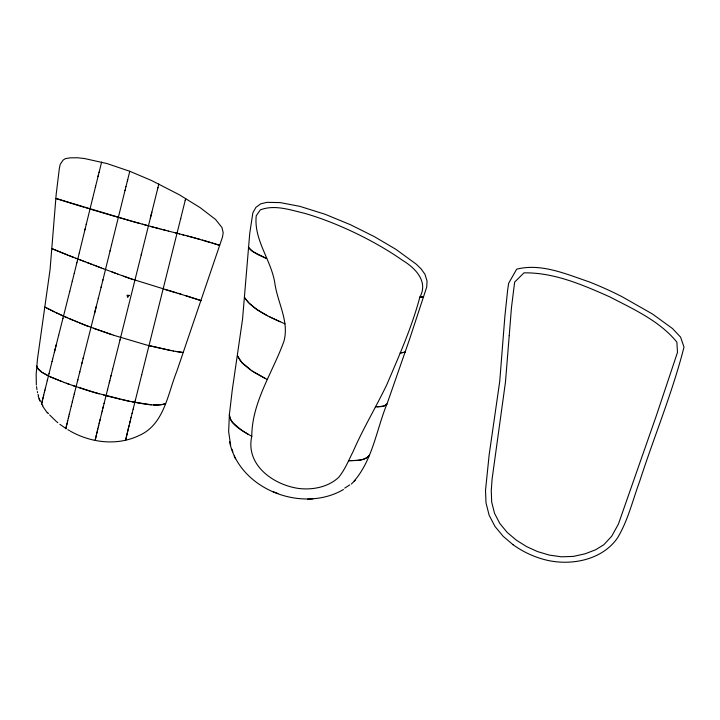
<?xml version="1.0" encoding="UTF-8"?>
<svg xmlns="http://www.w3.org/2000/svg" width="720" height="720" viewBox="0 0 720 720"><rect width="100%" height="100%" fill="white"/><g stroke="black" fill="none" stroke-linecap="round" stroke-linejoin="round"><path stroke-width="1.08" d="M251.775 436.302C251.955 401.994 272.637 372.6 283.914 341.316C289.377 321.84 277.758 302.931 274.941 283.896C271.647 260.361 253.62 240.48 256.23 215.766L260.325 209.871C274.779 204.318 290.529 210.06 304.893 213.39C322.173 218.43 338.922 225.171 355.158 232.938C371.664 240.894 387.711 249.894 402.714 260.451C415.323 268.011 428.625 281.646 419.832 297.225C411.822 327.366 399.033 355.914 386.865 384.543C376.101 406.998 363.078 428.58 353.115 451.548C348.624 460.323 344.952 469.674 338.661 477.351C328.158 487.17 312.579 490.167 298.638 488.457C273.501 484.893 245.331 465.075 251.775 436.302L245.952 432.99A76.284 20.376 14 0 1 241.2 429.966L232.38 422.334L230.022 418.482L229.374 414.648L232.272 389.925L242.55 319.194L249.75 233.28L252.855 212.841L255.888 207.378L260.766 203.841L266.949 202.338L280.17 202.599L299.853 206.352L325.071 214.263L350.568 224.775L374.328 236.628L395.928 249.345L416.322 264.24L421.056 268.839L424.962 274.293L427.041 280.944L426.753 286.974L409.41 339.705L387.378 402.912C376.56 428.895 373.041 459.126 354.168 481.032M36.342 385.029L36.153 374.427L37.467 359.154L50.076 269.559L56.205 194.112L59.337 168.498L60.192 164.385L63.036 160.173L65.313 158.67L69.984 157.86L77.454 157.752L84.672 158.571L107.037 163.566L129.789 171.288L151.515 180.495L179.433 194.823L200.061 207.585L215.586 219.483L221.958 227.502L223.182 232.65L222.525 236.97L176.742 371.484C167.706 393.894 164.25 424.413 139.338 435.411C117.432 446.076 91.017 442.917 70.245 431.082M41.679 403.596L41.58 404.172L42.651 399.438M95.562 438.588L95.184 440.406L95.922 436.995M95.697 437.985L96.444 434.754M41.796 403.056L43.704 395.1M66.501 425.727L65.808 428.868L69.39 413.712M96.138 436.032L97.443 430.524M126.603 435.861L125.667 440.136L128.385 428.427M66.69 424.908L67.005 423.585M126.747 435.24L127.323 432.828M96.759 433.413L97.092 432.009M67.356 422.1L67.68 420.75M97.317 431.064L97.839 428.886M127.494 432.108L129.051 425.709M42.867 398.529L43.128 397.431M97.713 429.417L100.071 419.688M98.271 427.086L98.721 425.232M79.29 252.882L85.167 228.807M68.319 418.104L68.769 416.268M99.153 423.468L99.63 421.524M43.434 396.189L44.406 392.238M76.869 262.791L77.382 260.667M86.211 224.532L92.628 198.405M77.373 260.73L79.326 252.738M84.897 229.923L86.445 223.596M69.264 414.243L71.316 405.891M110.034 251.028L111.564 244.818M110.142 250.596L102.825 280.332M99.792 420.831L101.664 413.208M128.781 426.816L130.626 419.301M129.645 423.252L130.131 421.308M44.334 392.526L44.946 390.033M44.865 390.384L45.549 387.63M95.391 187.2L99.153 172.026M74.25 273.357L76.887 262.719M92.457 199.098L95.643 186.165M71.271 406.062L72.459 401.274M111.501 245.07L125.091 190.116M101.601 413.478L102.249 410.859M141.588 253.431L119.979 340.038M130.482 419.85L131.121 417.285M45.36 388.386L47.376 380.268M49.023 373.671L52.029 361.575M47.286 380.637L49.068 373.5M52.02 361.638L52.623 359.199M98.01 176.598L98.577 174.303M72.27 281.322L74.268 273.285M72.279 401.994L73.647 396.468M73.341 397.71L74.43 393.354M77.445 381.276L79.839 371.7M125.928 186.768L127.728 179.532M101.079 287.343L102.969 279.756M124.974 190.611L125.946 186.678M102.15 411.264L103.338 406.476M102.906 408.222L104.193 403.056M107.451 390.015L109.818 380.556M110.367 378.351L111.051 375.615M141.21 254.952L157.518 189.324M157.446 189.63L157.959 187.56M131.013 417.717L132.138 413.172M132.066 413.478L133.155 409.122M135.306 400.5L141.687 374.895M180.72 218.457L141.642 375.084M185.211 200.394L185.688 198.459M180.54 219.168L185.265 200.178M99.054 172.404L101.628 162.09M52.596 359.298L58.662 335.232M69.714 291.528L72.486 280.44M127.386 180.891L129.789 171.288M74.259 394.011L77.868 379.602M79.578 372.717L82.278 361.962M81.936 363.33L83.421 357.408M98.235 298.683L101.268 286.596M104.067 403.56L107.649 389.25M109.269 382.734L110.493 377.856M110.934 376.092L112.671 369.162M157.833 188.055L158.859 183.987M112.644 369.261L120.042 339.804M133.137 409.167L135.459 399.87M62.937 318.366L69.759 291.339M83.097 358.686L98.496 297.666M58.635 335.34L62.973 318.222M41.679 403.884L42.921 405.72M351.369 484.038L355.473 479.934M344.7 488.142L349.758 484.893M343.467 489.51C302.337 513.63 239.445 489.483 229.572 441.783M307.629 499.185L312.867 498.879M377.064 406.827L383.85 406.053L386.991 404.037L384.66 405.774A26.613 7.11 14 0 1 380.682 406.638L375.39 406.827M153.477 404.901L157.599 404.946A32.85 8.775 14 0 0 163.044 404.406L165.627 403.623C156.267 406.521 146.223 404.226 136.791 402.786M151.326 404.784L129.546 401.328L94.23 392.463A114.498 30.582 14 0 1 86.589 390.132L78.597 387.513M175.473 351.396L183.141 352.53L173.124 351.009M173.502 351.081L146.637 345.033L113.841 335.313M171.099 350.64L148.995 345.654M132.174 401.877L134.829 402.408M129.546 401.328L122.121 399.681M119.988 399.186L103.689 395.109M168.183 231.003L177.03 233.28M168.3 231.039L163.062 229.689M175.428 232.866L179.658 233.955M165.888 230.418L161.019 229.158M179.334 233.874L185.724 235.53M181.764 234.495L183.69 234.999M161.253 229.221L150.597 226.404M185.346 235.431L200.457 239.499M157.437 228.222L159.345 228.717M154.989 227.574L156.996 228.105M153.567 227.196L142.335 224.154M148.446 225.819L135.936 222.381M140.238 223.578L131.616 221.166M135.405 222.237L111.87 215.505M99.108 393.858L72.387 385.389M202.311 240.021L210.177 242.316M130.734 220.923L55.809 198.432L75.168 204.516M111.276 215.325L90.009 209.052M165.267 289.593L181.17 294.246M176.211 292.788L130.509 278.649M178.173 293.355L201.258 300.681L185.922 295.686M85.941 207.819L88.011 208.449M83.952 207.207L75.492 204.615M212.031 242.883L219.627 245.313L193.941 237.708A249.642 66.672 14 0 0 187.776 236.07M111.771 334.638L86.481 325.683L64.602 316.62M113.922 335.34L93.303 328.239M76.095 386.676L66.339 383.247M133.173 279.567L121.608 275.481M129.231 278.199L123.588 276.192M69.102 384.237L64.197 382.446M121.806 275.553L117.756 274.077M103.158 268.632L117.873 274.122M115.713 273.321L111.924 271.926M64.575 382.59L50.238 376.803L42.624 372.681M61.704 381.519L50.22 376.794M103.419 268.74L97.929 266.661M94.572 265.383L75.708 258.192M95.877 265.878L101.214 267.903M273.015 491.67L277.902 493.515M87.318 262.638L89.658 263.52M90.081 263.682L92.295 264.528M93.969 265.158L96.921 266.274M82.737 260.892L85.014 261.756M88.74 326.538L79.353 322.866M79.632 259.704L81.72 260.505M69.183 255.645L75.771 258.219M73.467 257.319L67.059 254.808A290.484 77.589 14 0 1 60.543 252.189A292.014 77.994 14 0 1 52.137 248.715L67.545 254.997M74.889 321.039L77.175 321.993M73.08 320.283L69.318 318.69M285.048 323.874C271.71 317.907 257.382 312.21 247.311 301.212M67.311 317.817L55.827 312.57M280.026 321.723L269.811 316.917M63.504 316.125L58.995 314.064M58.005 313.596L46.791 308.079M54.351 311.85L50.634 310.023M49.212 309.303L44.901 307.071M265.122 378.441L253.8 372.114M267.264 379.53L252.045 370.944M48.456 375.948C44.28 373.5 38.547 371.394 36.846 366.444M267.48 315.729L256.887 309.51L249.246 303.327M67.824 429.687L69.435 430.623M248.364 434.412C240.966 429.543 230.202 424.629 229.374 414.648L228.636 431.604L230.67 445.302M65.952 428.535L59.868 424.305M252.198 371.043L241.758 362.457L237.951 356.616M250.452 369.9L242.847 363.546M41.643 372.024L37.971 368.757L36.801 365.994M56.628 421.713L57.843 422.73M513.054 544.707L503.208 536.346L494.991 526.473L489.15 515.259L486.018 502.92L485.505 490.473L489.15 454.869L499.743 381.303L504.873 316.395L507.645 290.106L508.635 283.32L516.681 269.163C541.206 263.025 565.929 274.014 588.87 281.763A358.389 345.357 16 0 1 621.711 296.514L652.41 313.965L672.471 328.527L680.58 337.113L684 347.112C672.408 392.769 654.129 436.518 639.675 481.338C632.637 500.319 628.056 520.452 617.499 537.93C602.559 559.521 572.895 565.65 548.352 560.538A92.466 88.569 42.9 0 1 513.054 544.707M56.025 421.209L49.653 414.954M242.496 363.204L239.778 359.919L237.51 355.671M248.616 302.679L245.826 299.259M47.466 412.353L48.492 413.604M47.385 413.01L42.543 405.99M246.726 300.501L244.692 297.432M234.189 456.048L235.485 458.793M40.383 401.742L39.267 399.087M39.132 398.754L39.825 400.464L38.214 396.144M231.813 449.1L232.875 451.755M38.052 394.371L38.466 395.793M37.332 391.536L37.602 392.715M36.99 389.763L36.522 386.622M151.848 212.148A177.822 1.575 -75.8 0 1 150.372 218.106M96.327 306.279A347.733 3.078 -75.8 0 1 94.491 313.551M54.369 352.233A65.268 0.576 -75.8 0 1 56.268 344.682M509.22 335.646L505.467 382.086L492.102 478.998L491.256 490.59L491.688 502.11L494.514 513.27L499.797 523.467L507.285 532.512L516.402 540.198L526.554 546.588L537.552 551.592L549.189 555.057L561.33 556.812L573.471 556.398L585.117 553.797L595.539 549.81L603.837 544.725L611.694 536.229L618.399 524.124L656.397 415.539L677.484 352.386L676.881 342.117C659.592 320.877 633.6 309.276 609.768 296.874C582.669 284.841 554.184 272.421 523.989 272.844L514.647 282.096L511.452 307.701L509.22 335.646M369.522 455.112C364.761 461.376 355.509 460.269 348.516 460.728C355.518 460.26 364.716 461.34 369.522 455.112M129.159 295.398L127.629 297.423L127.017 295.209L129.159 295.398M405.126 352.161L400.248 352.962L405.126 352.161M423.486 296.775L419.832 297.225L423.486 296.775M266.589 258.534L257.67 254.511L251.46 250.596A36.981 9.873 14 0 1 248.373 247.158L252.783 251.604L266.589 258.534"/></g></svg>
